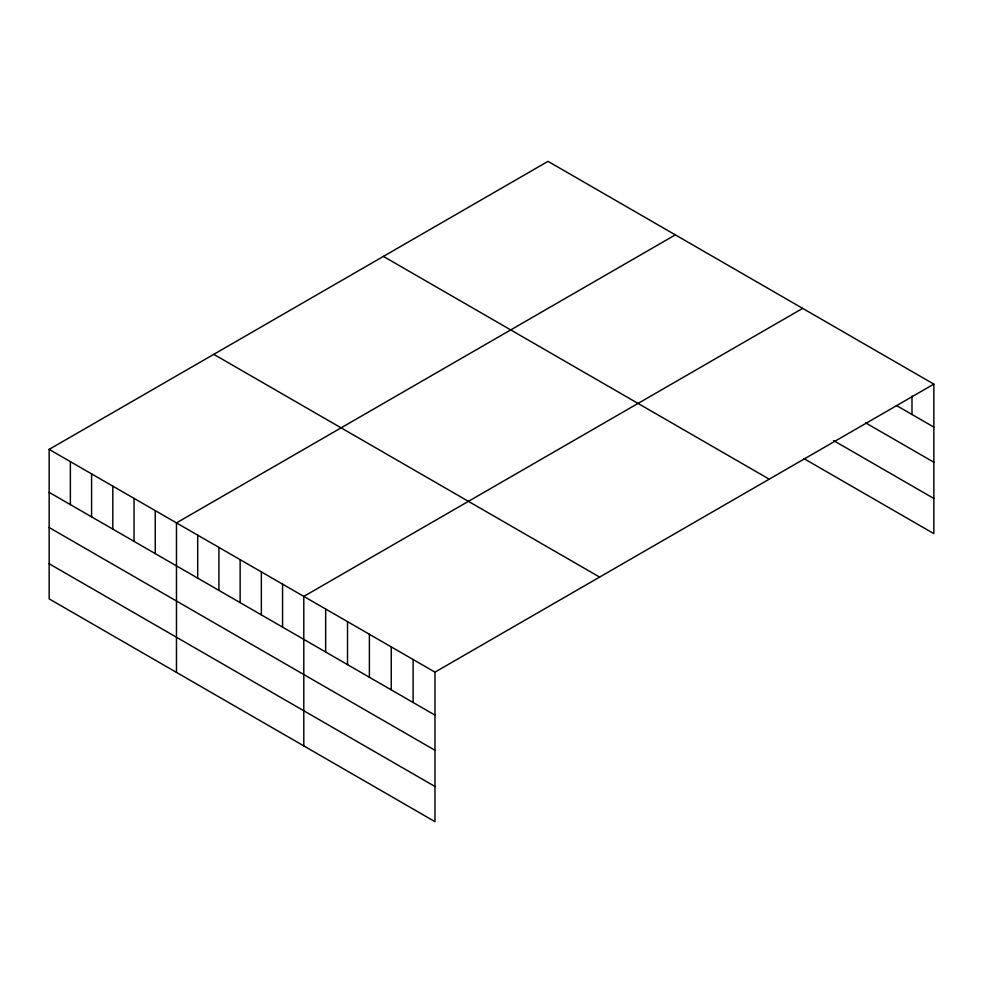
<?xml version="1.0" encoding="UTF-8"?>
<svg xmlns="http://www.w3.org/2000/svg" width="983" height="983" viewBox="0 0 983 983"><rect width="100%" height="100%" fill="white"/><g stroke="black" fill="none" stroke-linecap="round" stroke-linejoin="round"><path stroke-width="1.47" d="M933.85 384.12L434.978 672.139L434.978 821.641L49.15 598.88L49.15 449.378L548.023 161.359L933.85 384.12L933.85 533.622L803.959 458.631M675.346 234.863L176.473 522.895L176.473 672.397M802.669 308.379L303.796 596.398L303.796 745.9M896.557 405.561L933.85 427.101M865.691 422.899L933.85 462.243M833.535 440.556L933.85 498.467M383.395 256.403L769.222 479.163M213.778 354.335L599.605 577.082M49.15 449.378L434.978 672.139M49.15 492.36L434.978 715.12M49.15 527.515L434.978 750.275M49.15 563.738L434.978 786.486M911.991 396.051L911.991 414.47M413.118 659.507L413.118 702.489M391.246 646.888L391.246 689.869M369.387 634.268L369.387 677.25M347.527 621.649L347.527 664.619M325.656 609.018L325.656 651.999M282.576 584.148L282.576 627.129M261.355 571.897L261.355 614.879M240.135 559.646L240.135 602.628M218.914 547.396L218.914 590.378M197.694 535.145L197.694 578.127M155.253 510.632L155.253 553.613M134.032 498.381L134.032 541.363M112.812 486.13L112.812 529.112M91.591 473.88L91.591 516.861M70.371 461.629L70.371 504.611"/></g></svg>
